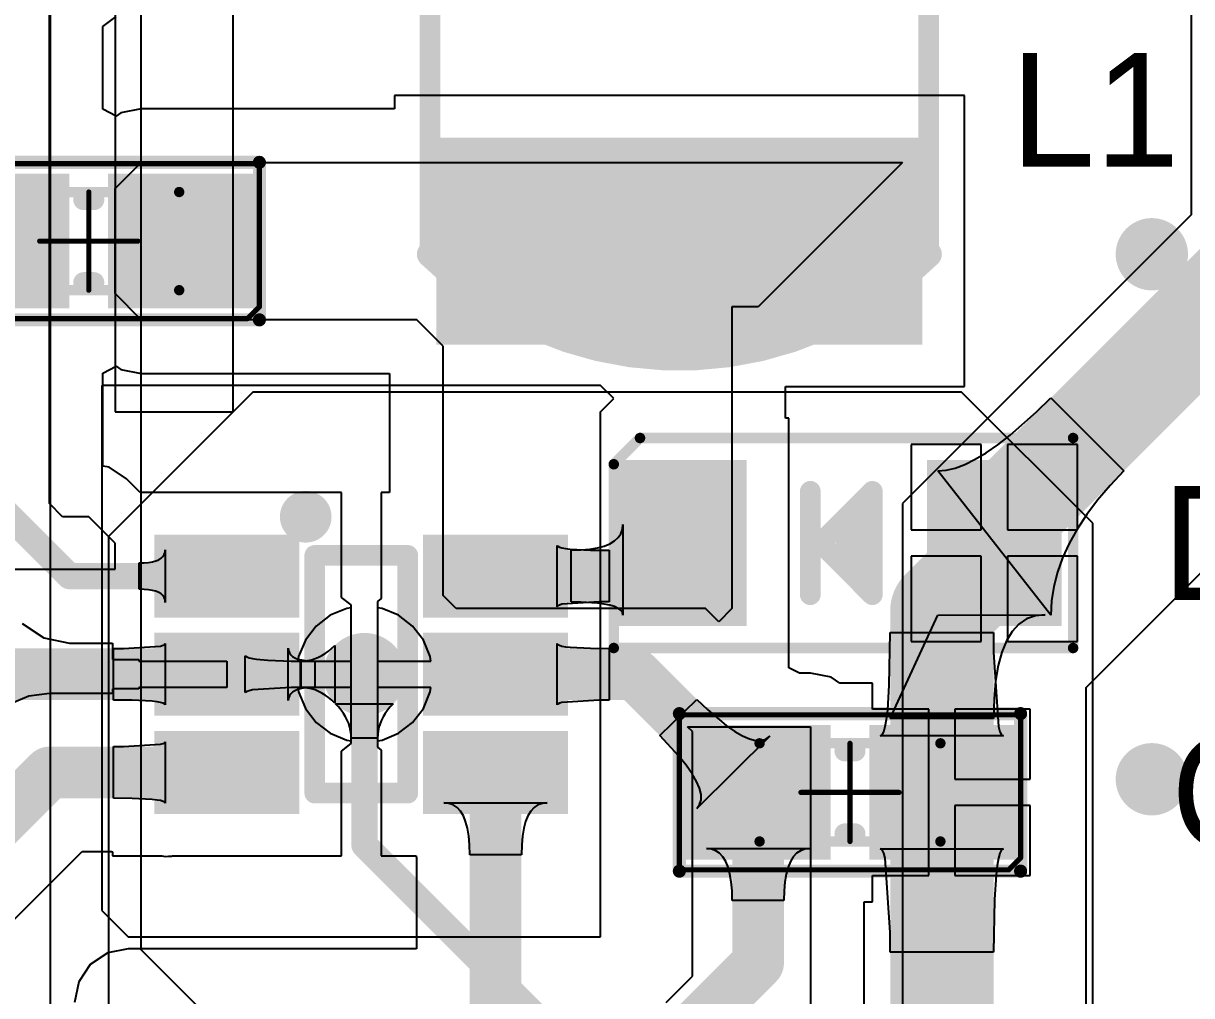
# Model space of a CAD drawing. Header units: millimetres. Extents: x -0.28 to 4.38, y -0.01 to 4.88.
# Drawn here: x 2.7101 to 3.1552, y 0.9126 to 1.283 of the extents above; entities that cross this region are included whole.
import ezdxf

# ---------------------------------------------------------------- set-up
doc = ezdxf.new("R2010")
doc.units = ezdxf.units.MM
doc.header["$MEASUREMENT"] = 0
for name, color, linetype in [('BottomLayer', 5, 'Continuous'), ('Mechanical13', 56, 'Continuous'), ('Mechanical15', 56, 'Continuous'), ('MultiLayer', 9, 'Continuous'), ('TopLayer', 1, 'Continuous'), ('TopOverlay', 2, 'Continuous'), ('TopPaste', 8, 'Continuous'), ('TopSolder', 216, 'Continuous'), ('ViaHoleLayer', 16, 'Continuous')]:
    doc.layers.add(name, color=color, linetype=linetype)

# ---------------------------------------------------------------- blocks, each defined once
blk = doc.blocks.new('SOT23_6__30')
at = {"layer": 'TopLayer'}
for points in [[(-0.04921, 0.07874), (-0.02559, 0.07874), (-0.04921, 0.12598), (-0.02559, 0.12598)], [(-0.01181, 0.07874), (0.01181, 0.07874), (-0.01181, 0.12598), (0.01181, 0.12598)], [(0.02559, 0.07874), (0.04921, 0.07874), (0.02559, 0.12598), (0.04921, 0.12598)], [(-0.04921, -0.02362), (-0.02559, -0.02362), (-0.04921, 0.02362), (-0.02559, 0.02362)], [(-0.01181, -0.02362), (0.01181, -0.02362), (-0.01181, 0.02362), (0.01181, 0.02362)], [(0.02559, -0.02362), (0.04921, -0.02362), (0.02559, 0.02362), (0.04921, 0.02362)]]:
    blk.add_solid(points, dxfattribs=at)
at = {"layer": 'TopOverlay', "const_width": 0.00787}
for points in [[(0.04528, 0.0689), (-0.04528, 0.0689)], [(-0.04528, 0.03346), (-0.04528, 0.0689)], [(0.04528, 0.03346), (0.04528, 0.0689)], [(0.04528, 0.03346), (-0.04528, 0.03346)]]:
    blk.add_lwpolyline(points, dxfattribs=at)
at = {"layer": 'TopOverlay'}
for points, const_width in [([(-0.04724, 0.0689, 1), (-0.04331, 0.0689, 1)], 0.00394), ([(-0.04724, 0.0689, 1), (-0.04331, 0.0689, 1)], 0.00394), ([(0.04331, 0.0689, 1), (0.04724, 0.0689, 1)], 0.00394), ([(0.04331, 0.0689, 1), (0.04724, 0.0689, 1)], 0.00394), ([(-0.06492, 0.03, 1), (-0.05508, 0.03, 1)], 0.00984), ([(-0.04724, 0.03346, 1), (-0.04331, 0.03346, 1)], 0.00394), ([(-0.04724, 0.03346, 1), (-0.04331, 0.03346, 1)], 0.00394), ([(0.04331, 0.03346, 1), (0.04724, 0.03346, 1)], 0.00394), ([(0.04331, 0.03346, 1), (0.04724, 0.03346, 1)], 0.00394)]:
    blk.add_lwpolyline(points, format="xyb", close=True, dxfattribs=dict(at, const_width=const_width))
at = {"layer": 'TopPaste'}
for points in [[(-0.04921, 0.07874), (-0.02559, 0.07874), (-0.04921, 0.12598), (-0.02559, 0.12598)], [(-0.01181, 0.07874), (0.01181, 0.07874), (-0.01181, 0.12598), (0.01181, 0.12598)], [(0.02559, 0.07874), (0.04921, 0.07874), (0.02559, 0.12598), (0.04921, 0.12598)], [(-0.04921, -0.02362), (-0.02559, -0.02362), (-0.04921, 0.02362), (-0.02559, 0.02362)], [(-0.01181, -0.02362), (0.01181, -0.02362), (-0.01181, 0.02362), (0.01181, 0.02362)], [(0.02559, -0.02362), (0.04921, -0.02362), (0.02559, 0.02362), (0.04921, 0.02362)]]:
    blk.add_solid(points, dxfattribs=at)
at = {"layer": 'TopSolder'}
for points in [[(-0.05321, 0.07474), (-0.02159, 0.07474), (-0.05321, 0.12998), (-0.02159, 0.12998)], [(-0.01581, 0.07474), (0.01581, 0.07474), (-0.01581, 0.12998), (0.01581, 0.12998)], [(0.02159, 0.07474), (0.05321, 0.07474), (0.02159, 0.12998), (0.05321, 0.12998)], [(-0.05321, -0.02762), (-0.02159, -0.02762), (-0.05321, 0.02762), (-0.02159, 0.02762)], [(-0.01581, -0.02762), (0.01581, -0.02762), (-0.01581, 0.02762), (0.01581, 0.02762)], [(0.02159, -0.02762), (0.05321, -0.02762), (0.02159, 0.02762), (0.05321, 0.02762)]]:
    blk.add_solid(points, dxfattribs=at)
blk = doc.blocks.new('L_SMD_54')
at = {"layer": 'TopLayer'}
for points in [[(-0.05543, -0.08358), (0.01543, -0.08358), (-0.05543, 0.09358), (0.01543, 0.09358)], [(0.08457, -0.08358), (0.15543, -0.08358), (0.08457, 0.09358), (0.15543, 0.09358)]]:
    blk.add_solid(points, dxfattribs=at)
at = {"layer": 'TopOverlay', "const_width": 0.01}
for points in [[(-0.025, -0.09, -0.414214), (-0.025, 0.1)], [(0.125, 0.1, -0.414214), (0.125, -0.09)]]:
    blk.add_lwpolyline(points, format="xyb", dxfattribs=at)
at = {"layer": 'TopOverlay'}
for points, const_width in [([(-0.0275, 0.1, 1), (-0.0225, 0.1, 1)], 0.005), ([(-0.02697, 0.1, 1), (-0.02303, 0.1, 1)], 0.00394), ([(0.1225, 0.1, 1), (0.1275, 0.1, 1)], 0.005), ([(0.12303, 0.1, 1), (0.12697, 0.1, 1)], 0.00394), ([(-0.0275, -0.09, 1), (-0.0225, -0.09, 1)], 0.005), ([(-0.02697, -0.09, 1), (-0.02303, -0.09, 1)], 0.00394), ([(0.1225, -0.09, 1), (0.1275, -0.09, 1)], 0.005), ([(0.12303, -0.09, 1), (0.12697, -0.09, 1)], 0.00394)]:
    blk.add_lwpolyline(points, format="xyb", close=True, dxfattribs=dict(at, const_width=const_width))
at = {"layer": 'TopOverlay', "const_width": 0.00787}
for points in [[(-0.025, 0.1), (0.125, 0.1)], [(0.125, -0.09), (-0.025, -0.09)]]:
    blk.add_lwpolyline(points, dxfattribs=at)
at = {"layer": 'TopPaste'}
for points in [[(-0.05543, -0.08358), (0.01543, -0.08358), (-0.05543, 0.09358), (0.01543, 0.09358)], [(0.08457, -0.08358), (0.15543, -0.08358), (0.08457, 0.09358), (0.15543, 0.09358)]]:
    blk.add_solid(points, dxfattribs=at)
at = {"layer": 'TopSolder'}
for points in [[(-0.05943, -0.08758), (0.01943, -0.08758), (-0.05943, 0.09758), (0.01943, 0.09758)], [(0.08057, -0.08758), (0.15943, -0.08758), (0.08057, 0.09758), (0.15943, 0.09758)]]:
    blk.add_solid(points, dxfattribs=at)
blk = doc.blocks.new('DIO_SMD_123_55')
at = {"layer": 'TopLayer'}
for points in [[(-0.08165, 0.02756), (-0.08165, -0.02756), (-0.03835, 0.02756), (-0.03835, -0.02756)], [(0.08165, 0.02756), (0.03835, 0.02756), (0.08165, -0.02756), (0.03835, -0.02756)]]:
    blk.add_solid(points, dxfattribs=at)
at = {"layer": 'TopOverlay'}
for points, const_width in [([(-0.085, 0.03), (-0.075, 0.04)], 0.004), ([(-0.075, 0.04), (0.09, 0.04)], 0.004), ([(0.09, -0.04), (0.09, 0.04)], 0.004), ([(-0.085, -0.04), (-0.085, 0.03)], 0.004), ([(-0.01012, -0.01969), (-0.01012, 0.01969)], 0.00787), ([(-0.00618, 0), (0.0135, 0.01969)], 0.00787), ([(0.0135, -0.01969), (0.0135, 0.01969)], 0.00787), ([(0.00957, -0.01181), (0.00957, 0.01181)], 0.00787), ([(0.00366, -0.00591), (0.00366, 0.00591)], 0.00787), ([(-0.00618, 0), (0.0135, -0.01969)], 0.00787), ([(-0.085, -0.04), (0.09, -0.04)], 0.004)]:
    blk.add_lwpolyline(points, dxfattribs=dict(at, const_width=const_width))
for points, const_width in [([(-0.076, 0.04, 1), (-0.074, 0.04, 1)], 0.002), ([(-0.076, 0.04, 1), (-0.074, 0.04, 1)], 0.002), ([(0.089, 0.04, 1), (0.091, 0.04, 1)], 0.002), ([(0.089, 0.04, 1), (0.091, 0.04, 1)], 0.002), ([(-0.086, 0.03, 1), (-0.084, 0.03, 1)], 0.002), ([(-0.086, 0.03, 1), (-0.084, 0.03, 1)], 0.002), ([(-0.01209, 0.01969, 1), (-0.00815, 0.01969, 1)], 0.00394), ([(0.01154, 0.01969, 1), (0.01547, 0.01969, 1)], 0.00394), ([(0.01154, 0.01969, 1), (0.01547, 0.01969, 1)], 0.00394), ([(0.0076, 0.01181, 1), (0.01154, 0.01181, 1)], 0.00394), ([(0.00169, 0.00591, 1), (0.00563, 0.00591, 1)], 0.00394), ([(-0.00815, 0, 1), (-0.00421, 0, 1)], 0.00394), ([(-0.00815, 0, 1), (-0.00421, 0, 1)], 0.00394), ([(0.00169, -0.00591, 1), (0.00563, -0.00591, 1)], 0.00394), ([(0.0076, -0.01181, 1), (0.01154, -0.01181, 1)], 0.00394), ([(-0.01209, -0.01969, 1), (-0.00815, -0.01969, 1)], 0.00394), ([(0.01154, -0.01969, 1), (0.01547, -0.01969, 1)], 0.00394), ([(0.01154, -0.01969, 1), (0.01547, -0.01969, 1)], 0.00394), ([(-0.086, -0.04, 1), (-0.084, -0.04, 1)], 0.002), ([(-0.086, -0.04, 1), (-0.084, -0.04, 1)], 0.002), ([(0.089, -0.04, 1), (0.091, -0.04, 1)], 0.002), ([(0.089, -0.04, 1), (0.091, -0.04, 1)], 0.002)]:
    blk.add_lwpolyline(points, format="xyb", close=True, dxfattribs=dict(at, const_width=const_width))
at = {"layer": 'TopPaste'}
for points in [[(-0.08165, 0.02756), (-0.08165, -0.02756), (-0.03835, 0.02756), (-0.03835, -0.02756)], [(0.08165, 0.02756), (0.03835, 0.02756), (0.08165, -0.02756), (0.03835, -0.02756)]]:
    blk.add_solid(points, dxfattribs=at)
at = {"layer": 'TopSolder'}
for points in [[(-0.08565, 0.03156), (-0.08565, -0.03156), (-0.03435, 0.03156), (-0.03435, -0.03156)], [(0.08565, 0.03156), (0.03435, 0.03156), (0.08565, -0.03156), (0.03435, -0.03156)]]:
    blk.add_solid(points, dxfattribs=at)
blk = doc.blocks.new('CN_SMD_0603_____77')
at = {"layer": 'Mechanical13', "const_width": 0.00394}
for points in [[(0.03445, 0.0187), (-0.03445, 0.0187)], [(-0.03445, 0.0187), (-0.03445, -0.0187)], [(0.03445, 0.0187), (0.03445, -0.0187)], [(0.03445, -0.0187), (-0.03445, -0.0187)]]:
    blk.add_lwpolyline(points, dxfattribs=at)
at = {"layer": 'Mechanical13', "const_width": 0.00197}
for points in [[(-0.03543, 0.0187, 1), (-0.03346, 0.0187, 1)], [(-0.03543, 0.0187, 1), (-0.03346, 0.0187, 1)], [(0.03346, 0.0187, 1), (0.03543, 0.0187, 1)], [(0.03346, 0.0187, 1), (0.03543, 0.0187, 1)], [(-0.03543, -0.0187, 1), (-0.03346, -0.0187, 1)], [(-0.03543, -0.0187, 1), (-0.03346, -0.0187, 1)], [(0.03346, -0.0187, 1), (0.03543, -0.0187, 1)], [(0.03346, -0.0187, 1), (0.03543, -0.0187, 1)]]:
    blk.add_lwpolyline(points, format="xyb", close=True, dxfattribs=at)
at = {"layer": 'Mechanical15', "const_width": 0.00197}
for points in [[(-0.06047, 0.02953), (-0.065, 0.025)], [(0.065, 0.02953), (-0.06047, 0.02953)], [(0.065, -0.02953), (0.065, 0.02953)], [(-0.065, 0.025), (-0.065, -0.02953)], [(0, 0.0187), (0, -0.0187)], [(0.0187, 0), (-0.0187, 0)], [(0.065, -0.02953), (-0.065, -0.02953)]]:
    blk.add_lwpolyline(points, dxfattribs=at)
at = {"layer": 'Mechanical15', "const_width": 0.000984}
for points in [[(-0.06096, 0.02953, 1), (-0.05998, 0.02953, 1)], [(-0.06096, 0.02953, 1), (-0.05998, 0.02953, 1)], [(0.06451, 0.02953, 1), (0.06549, 0.02953, 1)], [(0.06451, 0.02953, 1), (0.06549, 0.02953, 1)], [(-0.06549, 0.025, 1), (-0.06451, 0.025, 1)], [(-0.06549, 0.025, 1), (-0.06451, 0.025, 1)], [(-0.00049, 0.0187, 1), (0.00049, 0.0187, 1)], [(-0.01919, 0, 1), (-0.01821, 0, 1)], [(0.01821, 0, 1), (0.01919, 0, 1)], [(-0.00049, -0.0187, 1), (0.00049, -0.0187, 1)], [(-0.06549, -0.02953, 1), (-0.06451, -0.02953, 1)], [(-0.06549, -0.02953, 1), (-0.06451, -0.02953, 1)], [(0.06451, -0.02953, 1), (0.06549, -0.02953, 1)], [(0.06451, -0.02953, 1), (0.06549, -0.02953, 1)]]:
    blk.add_lwpolyline(points, format="xyb", close=True, dxfattribs=at)
at = {"layer": 'TopLayer'}
for points in [[(-0.01138, -0.02165), (-0.01138, 0.02165), (-0.05862, -0.02165), (-0.05862, 0.02165)], [(0.05862, -0.02165), (0.05862, 0.02165), (0.01138, -0.02165), (0.01138, 0.02165)]]:
    blk.add_solid(points, dxfattribs=at)
at = {"layer": 'TopOverlay'}
for points, const_width in [([(0.065, 0.03), (-0.065, 0.03)], 0.005), ([(-0.065, 0.03), (-0.065, -0.03)], 0.005), ([(0.065, 0.03), (0.065, -0.03)], 0.005), ([(0.00197, 0.01575), (-0.00197, 0.01575)], 0.00787), ([(0.00197, -0.01575), (-0.00197, -0.01575)], 0.00787), ([(0.065, -0.03), (-0.065, -0.03)], 0.005)]:
    blk.add_lwpolyline(points, dxfattribs=dict(at, const_width=const_width))
for points, const_width in [([(-0.06625, 0.03, 1), (-0.06375, 0.03, 1)], 0.0025), ([(-0.06625, 0.03, 1), (-0.06375, 0.03, 1)], 0.0025), ([(0.06375, 0.03, 1), (0.06625, 0.03, 1)], 0.0025), ([(0.06375, 0.03, 1), (0.06625, 0.03, 1)], 0.0025), ([(-0.00394, 0.01575, 1), (0, 0.01575, 1)], 0.00394), ([(0, 0.01575, 1), (0.00394, 0.01575, 1)], 0.00394), ([(-0.00394, -0.01575, 1), (0, -0.01575, 1)], 0.00394), ([(0, -0.01575, 1), (0.00394, -0.01575, 1)], 0.00394), ([(-0.06625, -0.03, 1), (-0.06375, -0.03, 1)], 0.0025), ([(-0.06625, -0.03, 1), (-0.06375, -0.03, 1)], 0.0025), ([(0.06375, -0.03, 1), (0.06625, -0.03, 1)], 0.0025), ([(0.06375, -0.03, 1), (0.06625, -0.03, 1)], 0.0025)]:
    blk.add_lwpolyline(points, format="xyb", close=True, dxfattribs=dict(at, const_width=const_width))
at = {"layer": 'TopPaste'}
for points in [[(-0.01138, -0.02165), (-0.01138, 0.02165), (-0.05862, -0.02165), (-0.05862, 0.02165)], [(0.05862, -0.02165), (0.05862, 0.02165), (0.01138, -0.02165), (0.01138, 0.02165)]]:
    blk.add_solid(points, dxfattribs=at)
at = {"layer": 'TopSolder'}
for points in [[(-0.00738, -0.02565), (-0.00738, 0.02565), (-0.06262, -0.02565), (-0.06262, 0.02565)], [(0.06262, -0.02565), (0.06262, 0.02565), (0.00738, -0.02565), (0.00738, 0.02565)]]:
    blk.add_solid(points, dxfattribs=at)
blk = doc.blocks.new('CN_SMD_0603_____81')
at = {"layer": 'Mechanical13', "const_width": 0.00394}
for points in [[(0.03445, 0.0187), (-0.03445, 0.0187)], [(-0.03445, 0.0187), (-0.03445, -0.0187)], [(0.03445, 0.0187), (0.03445, -0.0187)], [(0.03445, -0.0187), (-0.03445, -0.0187)]]:
    blk.add_lwpolyline(points, dxfattribs=at)
at = {"layer": 'Mechanical13', "const_width": 0.00197}
for points in [[(-0.03543, 0.0187, 1), (-0.03346, 0.0187, 1)], [(-0.03543, 0.0187, 1), (-0.03346, 0.0187, 1)], [(0.03346, 0.0187, 1), (0.03543, 0.0187, 1)], [(0.03346, 0.0187, 1), (0.03543, 0.0187, 1)], [(-0.03543, -0.0187, 1), (-0.03346, -0.0187, 1)], [(-0.03543, -0.0187, 1), (-0.03346, -0.0187, 1)], [(0.03346, -0.0187, 1), (0.03543, -0.0187, 1)], [(0.03346, -0.0187, 1), (0.03543, -0.0187, 1)]]:
    blk.add_lwpolyline(points, format="xyb", close=True, dxfattribs=at)
at = {"layer": 'Mechanical15', "const_width": 0.00197}
for points in [[(-0.06047, 0.02953), (-0.065, 0.025)], [(0.065, 0.02953), (-0.06047, 0.02953)], [(0.065, -0.02953), (0.065, 0.02953)], [(-0.065, 0.025), (-0.065, -0.02953)], [(0, 0.0187), (0, -0.0187)], [(0.0187, 0), (-0.0187, 0)], [(0.065, -0.02953), (-0.065, -0.02953)]]:
    blk.add_lwpolyline(points, dxfattribs=at)
at = {"layer": 'Mechanical15', "const_width": 0.000984}
for points in [[(-0.06096, 0.02953, 1), (-0.05998, 0.02953, 1)], [(-0.06096, 0.02953, 1), (-0.05998, 0.02953, 1)], [(0.06451, 0.02953, 1), (0.06549, 0.02953, 1)], [(0.06451, 0.02953, 1), (0.06549, 0.02953, 1)], [(-0.06549, 0.025, 1), (-0.06451, 0.025, 1)], [(-0.06549, 0.025, 1), (-0.06451, 0.025, 1)], [(-0.00049, 0.0187, 1), (0.00049, 0.0187, 1)], [(-0.01919, 0, 1), (-0.01821, 0, 1)], [(0.01821, 0, 1), (0.01919, 0, 1)], [(-0.00049, -0.0187, 1), (0.00049, -0.0187, 1)], [(-0.06549, -0.02953, 1), (-0.06451, -0.02953, 1)], [(-0.06549, -0.02953, 1), (-0.06451, -0.02953, 1)], [(0.06451, -0.02953, 1), (0.06549, -0.02953, 1)], [(0.06451, -0.02953, 1), (0.06549, -0.02953, 1)]]:
    blk.add_lwpolyline(points, format="xyb", close=True, dxfattribs=at)
at = {"layer": 'TopLayer'}
for points in [[(-0.01138, -0.02165), (-0.01138, 0.02165), (-0.05862, -0.02165), (-0.05862, 0.02165)], [(0.05862, -0.02165), (0.05862, 0.02165), (0.01138, -0.02165), (0.01138, 0.02165)]]:
    blk.add_solid(points, dxfattribs=at)
at = {"layer": 'TopOverlay'}
for points, const_width in [([(0.065, 0.03), (-0.065, 0.03)], 0.005), ([(-0.065, 0.03), (-0.065, -0.03)], 0.005), ([(0.065, 0.03), (0.065, -0.03)], 0.005), ([(0.00197, 0.01575), (-0.00197, 0.01575)], 0.00787), ([(0.00197, -0.01575), (-0.00197, -0.01575)], 0.00787), ([(0.065, -0.03), (-0.065, -0.03)], 0.005)]:
    blk.add_lwpolyline(points, dxfattribs=dict(at, const_width=const_width))
for points, const_width in [([(-0.06625, 0.03, 1), (-0.06375, 0.03, 1)], 0.0025), ([(-0.06625, 0.03, 1), (-0.06375, 0.03, 1)], 0.0025), ([(0.06375, 0.03, 1), (0.06625, 0.03, 1)], 0.0025), ([(0.06375, 0.03, 1), (0.06625, 0.03, 1)], 0.0025), ([(-0.00394, 0.01575, 1), (0, 0.01575, 1)], 0.00394), ([(0, 0.01575, 1), (0.00394, 0.01575, 1)], 0.00394), ([(-0.00394, -0.01575, 1), (0, -0.01575, 1)], 0.00394), ([(0, -0.01575, 1), (0.00394, -0.01575, 1)], 0.00394), ([(-0.06625, -0.03, 1), (-0.06375, -0.03, 1)], 0.0025), ([(-0.06625, -0.03, 1), (-0.06375, -0.03, 1)], 0.0025), ([(0.06375, -0.03, 1), (0.06625, -0.03, 1)], 0.0025), ([(0.06375, -0.03, 1), (0.06625, -0.03, 1)], 0.0025)]:
    blk.add_lwpolyline(points, format="xyb", close=True, dxfattribs=dict(at, const_width=const_width))
at = {"layer": 'TopPaste'}
for points in [[(-0.01138, -0.02165), (-0.01138, 0.02165), (-0.05862, -0.02165), (-0.05862, 0.02165)], [(0.05862, -0.02165), (0.05862, 0.02165), (0.01138, -0.02165), (0.01138, 0.02165)]]:
    blk.add_solid(points, dxfattribs=at)
at = {"layer": 'TopSolder'}
for points in [[(-0.00738, -0.02565), (-0.00738, 0.02565), (-0.06262, -0.02565), (-0.06262, 0.02565)], [(0.06262, -0.02565), (0.06262, 0.02565), (0.00738, -0.02565), (0.00738, 0.02565)]]:
    blk.add_solid(points, dxfattribs=at)

msp = doc.modelspace()

# ---------------------------------------------------------------- linework, layer by layer
at = {"layer": 'BottomLayer'}
for p, q in [((2.79, 1.135), (2.79, 1.4)), ((2.755, 0.93), (2.755, 1.375)), ((2.745, 1.345), (2.745, 1.135)), ((2.72039, 0.49692), (2.72039, 1.315)), ((2.93, 1.145), (2.74, 1.145)), ((2.74, 1.145), (2.74, 0.945)), ((2.935, 1.14), (2.93, 1.145)), ((2.7975, 1.1425), (2.7425, 1.0875)), ((3.0675, 1.1425), (2.7975, 1.1425)), ((2.93, 1.135), (2.935, 1.14)), ((3.1175, 1.0925), (3.0675, 1.1425)), ((2.745, 1.135), (2.79, 1.135)), ((2.93, 0.935), (2.93, 1.135)), ((3.1175, 0.7325), (3.1175, 1.0925)), ((2.7425, 1.0875), (2.7425, 0.8725)), ((2.83328, 1.06009), (2.82701, 1.05749)), ((2.835, 1.06031), (2.83328, 1.06009)), ((2.835, 1.04), (2.835, 1.06031)), ((2.84672, 1.06009), (2.845, 1.06031)), ((2.845, 1.06031), (2.845, 1.04)), ((2.85299, 1.05749), (2.84672, 1.06009)), ((2.82701, 1.05749), (2.82164, 1.05336)), ((2.85836, 1.05336), (2.85299, 1.05749)), ((2.82164, 1.05336), (2.81751, 1.04799)), ((2.86249, 1.04799), (2.85836, 1.05336)), ((2.81751, 1.04799), (2.81491, 1.04172)), ((2.86509, 1.04172), (2.86249, 1.04799)), ((2.81491, 1.04172), (2.81469, 1.04)), ((2.86531, 1.04), (2.86509, 1.04172)), ((2.81469, 1.04), (2.835, 1.04)), ((2.845, 1.04), (2.86531, 1.04)), ((2.835, 1.03), (2.81469, 1.03)), ((2.81469, 1.03), (2.81491, 1.02828)), ((2.81491, 1.02828), (2.81751, 1.02201)), ((2.835, 1.00969), (2.835, 1.03)), ((2.86531, 1.03), (2.845, 1.03)), ((2.845, 1.03), (2.845, 1.00969)), ((2.86249, 1.02201), (2.86509, 1.02828)), ((2.86509, 1.02828), (2.86531, 1.03)), ((2.83012, 1.02256), (2.82898, 1.02375)), ((2.82898, 1.02375), (2.85102, 1.02375)), ((2.85102, 1.02375), (2.84988, 1.02256)), ((2.81751, 1.02201), (2.82164, 1.01664)), ((2.83114, 1.02134), (2.83012, 1.02256)), ((2.83205, 1.02009), (2.83114, 1.02134)), ((2.83283, 1.01882), (2.83205, 1.02009)), ((2.84795, 1.02009), (2.84717, 1.01882)), ((2.84886, 1.02134), (2.84795, 1.02009)), ((2.84988, 1.02256), (2.84886, 1.02134)), ((2.85836, 1.01664), (2.86249, 1.02201)), ((2.82164, 1.01664), (2.82701, 1.01251)), ((2.83349, 1.01752), (2.83283, 1.01882)), ((2.83404, 1.01619), (2.83349, 1.01752)), ((2.83446, 1.01484), (2.83404, 1.01619)), ((2.83476, 1.01346), (2.83446, 1.01484)), ((2.84554, 1.01484), (2.84524, 1.01346)), ((2.84596, 1.01619), (2.84554, 1.01484)), ((2.84651, 1.01752), (2.84596, 1.01619)), ((2.84717, 1.01882), (2.84651, 1.01752)), ((2.85299, 1.01251), (2.85836, 1.01664)), ((2.82701, 1.01251), (2.83328, 1.00991)), ((2.83494, 1.01205), (2.83476, 1.01346)), ((2.835, 1.01062), (2.83494, 1.01205)), ((2.845, 1.01062), (2.835, 1.01062)), ((2.84506, 1.01205), (2.845, 1.01062)), ((2.84524, 1.01346), (2.84506, 1.01205)), ((2.84672, 1.00991), (2.85299, 1.01251)), ((2.83328, 1.00991), (2.835, 1.00969)), ((2.845, 1.00969), (2.84672, 1.00991)), ((2.74, 0.945), (2.75, 0.935)), ((2.75, 0.935), (2.93, 0.935)), ((2.96, 0.725), (2.755, 0.93))]:
    msp.add_line(p, q, dxfattribs=at)
for points, const_width in [([(3.13311, 1.195, 1), (3.14689, 1.195, 1)], 0.01378), ([(2.83213, 1.035, 1), (2.84787, 1.035, 1)], 0.01575), ([(2.8375, 1.035, 1), (2.8425, 1.035, 1)], 0.005), ([(3.13311, 0.995, 1), (3.14689, 0.995, 1)], 0.01378), ([(2.8375, 0.97, 1), (2.8425, 0.97, 1)], 0.005), ([(2.8375, 0.97, 1), (2.8425, 0.97, 1)], 0.005)]:
    msp.add_lwpolyline(points, format="xyb", close=True, dxfattribs=dict(at, const_width=const_width))
at = {"layer": 'BottomLayer', "const_width": 0.01}
for points in [[(2.84, 0.97), (2.84, 1.035)], [(2.84, 0.97), (2.98, 0.83)]]:
    msp.add_lwpolyline(points, dxfattribs=at)
at = {"layer": 'MultiLayer'}
for points, const_width in [([(3.13311, 1.195, 1), (3.14689, 1.195, 1)], 0.01378), ([(2.83213, 1.035, 1), (2.84787, 1.035, 1)], 0.01575), ([(3.13311, 0.995, 1), (3.14689, 0.995, 1)], 0.01378)]:
    msp.add_lwpolyline(points, format="xyb", close=True, dxfattribs=dict(at, const_width=const_width))
at = {"layer": 'TopLayer'}
for p, q in [((3.155, 1.43), (3.155, 1.21)), ((2.72, 1.1), (2.72, 1.29)), ((2.74039, 1.28181), (2.74539, 1.28552)), ((2.74039, 1.25031), (2.74039, 1.28181)), ((3.06858, 1.25543), (2.85142, 1.25543)), ((2.85142, 1.25543), (2.85142, 1.25039)), ((3.06858, 1.14457), (3.06858, 1.25543)), ((2.74539, 1.24763), (2.74039, 1.25031)), ((2.7472, 1.24884), (2.74539, 1.24763)), ((2.755, 1.25039), (2.7472, 1.24884)), ((2.85142, 1.25039), (2.755, 1.25039)), ((2.745, 1.22), (2.755, 1.23)), ((2.755, 1.23), (3.045, 1.23)), ((3.045, 1.23), (2.99, 1.175)), ((2.745, 1.18), (2.745, 1.22)), ((3.155, 1.21), (3.045, 1.1)), ((2.755, 1.17), (2.745, 1.18)), ((2.99, 1.175), (2.98, 1.175)), ((2.98, 1.175), (2.98, 1.06)), ((2.86, 1.17), (2.755, 1.17)), ((2.87, 1.16), (2.86, 1.17)), ((2.87, 1.065), (2.87, 1.16)), ((2.74039, 1.14969), (2.74539, 1.15237)), ((2.74039, 1.11432), (2.74039, 1.14969)), ((2.74539, 1.15237), (2.7472, 1.15116)), ((2.7472, 1.15116), (2.755, 1.14961)), ((2.755, 1.14961), (2.84961, 1.14961)), ((2.84961, 1.14961), (2.84961, 1.10421)), ((3.00039, 1.13256), (3.00039, 1.14457)), ((3.00039, 1.14457), (3.06858, 1.14457)), ((3.09609, 1.13499), (3.10153, 1.14028)), ((3.10153, 1.14028), (3.12937, 1.11244)), ((3.08597, 1.12608), (3.09609, 1.13499)), ((3.00165, 1.13256), (3.00039, 1.13256)), ((3.00165, 1.03744), (3.00165, 1.13256)), ((3.08128, 1.12246), (3.08597, 1.12608)), ((3.075, 1.12256), (3.04835, 1.12256)), ((3.04835, 1.12256), (3.04835, 1.09)), ((3.075, 1.09), (3.075, 1.12256)), ((3.07685, 1.1194), (3.08128, 1.12246)), ((3.11165, 1.12256), (3.085, 1.12256)), ((3.085, 1.12256), (3.085, 1.09)), ((3.11165, 1.09), (3.11165, 1.12256)), ((3.115, 1.03), (3.21, 1.125)), ((3.07267, 1.11689), (3.07685, 1.1194)), ((2.7428, 1.11384), (2.74039, 1.11432)), ((2.74942, 1.10942), (2.7428, 1.11384)), ((3.05847, 1.11244), (3.06164, 1.11272)), ((3.06164, 1.11272), (3.06506, 1.11355)), ((3.06506, 1.11355), (3.06874, 1.11494)), ((3.06874, 1.11494), (3.07267, 1.11689)), ((2.75463, 1.10421), (2.74942, 1.10942)), ((3.10153, 1.05756), (3.05847, 1.11244)), ((3.12937, 1.11244), (3.12408, 1.10688)), ((2.83126, 1.10421), (2.75463, 1.10421)), ((2.83126, 1.06425), (2.83126, 1.10421)), ((2.84961, 1.10421), (2.84638, 1.10421)), ((2.84638, 1.10421), (2.84638, 1.06681)), ((3.12408, 1.10688), (3.11935, 1.10134)), ((2.725, 1.095), (2.72, 1.1)), ((3.045, 1.1), (3.045, 0.845)), ((3.11935, 1.10134), (3.11517, 1.09581)), ((2.735, 1.095), (2.725, 1.095)), ((2.745, 1.085), (2.735, 1.095)), ((3.11517, 1.09581), (3.11156, 1.0903)), ((2.93827, 1.09022), (2.93847, 1.09209)), ((2.93847, 1.09209), (2.93847, 1.05756)), ((2.93532, 1.08579), (2.93669, 1.08707)), ((2.93669, 1.08707), (2.93768, 1.08854)), ((2.93768, 1.08854), (2.93827, 1.09022)), ((3.04835, 1.09), (3.075, 1.09)), ((3.085, 1.09), (3.11165, 1.09)), ((3.11156, 1.0903), (3.10849, 1.0848)), ((2.745, 1.075), (2.745, 1.085)), ((2.76404, 1.08145), (2.76414, 1.0824)), ((2.76414, 1.0824), (2.76414, 1.0624)), ((2.9135, 1.06071), (2.9135, 1.08409)), ((2.9135, 1.08409), (2.9137, 1.08374)), ((2.9137, 1.08374), (2.91429, 1.08343)), ((2.91429, 1.08343), (2.91527, 1.08315)), ((2.91527, 1.08315), (2.91665, 1.08291)), ((2.91665, 1.08291), (2.91842, 1.08271)), ((2.91842, 1.08271), (2.9261, 1.08232)), ((2.91878, 1.08224), (2.92252, 1.08234)), ((2.91878, 1.06256), (2.91878, 1.08224)), ((2.92252, 1.08234), (2.92587, 1.08264)), ((2.92587, 1.08264), (2.92882, 1.08313)), ((2.9261, 1.08232), (2.93319, 1.08224)), ((2.92882, 1.08313), (2.93138, 1.08382)), ((2.93138, 1.08382), (2.93355, 1.0847)), ((2.93319, 1.08224), (2.93319, 1.06256)), ((2.93355, 1.0847), (2.93532, 1.08579)), ((3.10849, 1.0848), (3.10599, 1.07932)), ((2.75414, 1.0774), (2.75604, 1.07745)), ((2.75414, 1.0674), (2.75414, 1.0774)), ((2.75604, 1.07745), (2.75774, 1.0776)), ((2.75774, 1.0776), (2.75924, 1.07785)), ((2.75924, 1.07785), (2.76054, 1.0782)), ((2.76054, 1.0782), (2.76164, 1.07865)), ((2.76164, 1.07865), (2.76254, 1.0792)), ((2.76254, 1.0792), (2.76324, 1.07985)), ((2.76324, 1.07985), (2.76374, 1.0806)), ((2.76374, 1.0806), (2.76404, 1.08145)), ((3.075, 1.08), (3.04835, 1.08)), ((3.04835, 1.08), (3.04835, 1.04744)), ((3.075, 1.04744), (3.075, 1.08)), ((3.11165, 1.08), (3.085, 1.08)), ((3.085, 1.08), (3.085, 1.04744)), ((3.10599, 1.07932), (3.10404, 1.07386)), ((3.11165, 1.04744), (3.11165, 1.08)), ((2.7, 1.075), (2.745, 1.075)), ((3.10404, 1.07386), (3.10265, 1.06841)), ((3.10265, 1.06841), (3.10181, 1.06298)), ((2.75604, 1.06735), (2.75414, 1.0674)), ((2.75774, 1.0672), (2.75604, 1.06735)), ((2.75924, 1.06695), (2.75774, 1.0672)), ((2.76054, 1.0666), (2.75924, 1.06695)), ((2.76164, 1.06615), (2.76054, 1.0666)), ((2.76254, 1.0656), (2.76164, 1.06615)), ((2.76324, 1.06495), (2.76254, 1.0656)), ((2.76374, 1.0642), (2.76324, 1.06495)), ((2.76404, 1.06335), (2.76374, 1.0642)), ((2.835, 1.06143), (2.83126, 1.06425)), ((2.84638, 1.06392), (2.845, 1.06271)), ((2.84638, 1.06681), (2.84638, 1.06681)), ((2.84638, 1.06681), (2.84638, 1.06392)), ((2.875, 1.06), (2.87, 1.065)), ((2.76414, 1.0624), (2.76404, 1.06335)), ((2.835, 1.035), (2.835, 1.06143)), ((2.845, 1.06271), (2.845, 1.035)), ((2.97, 1.06), (2.875, 1.06)), ((2.9137, 1.06106), (2.9135, 1.06071)), ((2.91429, 1.06138), (2.9137, 1.06106)), ((2.91527, 1.06165), (2.91429, 1.06138)), ((2.92945, 1.06254), (2.91527, 1.06165)), ((2.92252, 1.06251), (2.91878, 1.06256)), ((2.92882, 1.06211), (2.92252, 1.06251)), ((2.93138, 1.06176), (2.92882, 1.06211)), ((2.93319, 1.06256), (2.92945, 1.06254)), ((2.93355, 1.06131), (2.93138, 1.06176)), ((2.93532, 1.06076), (2.93355, 1.06131)), ((2.93669, 1.06011), (2.93532, 1.06076)), ((2.93768, 1.05936), (2.93669, 1.06011)), ((2.93827, 1.05851), (2.93768, 1.05936)), ((2.975, 1.055), (2.97, 1.06)), ((2.98, 1.06), (2.975, 1.055)), ((3.10181, 1.06298), (3.10153, 1.05756)), ((2.93847, 1.05756), (2.93827, 1.05851)), ((3.04031, 1.01819), (3.05847, 1.05756)), ((3.05847, 1.05756), (3.09937, 1.05768)), ((3.09228, 1.05608), (3.08933, 1.0541)), ((3.09563, 1.05728), (3.09228, 1.05608)), ((3.09937, 1.05768), (3.09563, 1.05728)), ((2.70957, 1.05438), (2.71784, 1.04885)), ((3.03997, 1.03082), (3.04031, 1.0509)), ((3.04031, 1.0509), (3.07969, 1.0509)), ((3.07969, 1.0509), (3.07972, 1.04342)), ((3.08677, 1.05133), (3.08461, 1.04778)), ((3.08933, 1.0541), (3.08677, 1.05133)), ((2.71784, 1.04885), (2.7276, 1.04691)), ((2.7276, 1.04691), (2.74402, 1.04691)), ((2.74402, 1.04691), (2.74402, 1.04059)), ((2.76236, 1.04575), (2.76335, 1.04603)), ((2.76335, 1.04603), (2.76394, 1.04634)), ((2.76394, 1.04634), (2.76414, 1.04669)), ((2.76414, 1.04669), (2.76414, 1.02331)), ((2.82756, 1.04488), (2.82875, 1.04602)), ((2.82875, 1.04602), (2.82875, 1.02398)), ((2.9135, 1.02331), (2.9135, 1.04669)), ((2.9135, 1.04669), (2.9137, 1.04634)), ((2.9137, 1.04634), (2.91429, 1.04603)), ((2.91429, 1.04603), (2.91527, 1.04575)), ((3.04835, 1.04744), (3.075, 1.04744)), ((3.08461, 1.04778), (3.08283, 1.04344)), ((3.085, 1.04744), (3.11165, 1.04744)), ((2.74445, 1.04484), (2.74819, 1.04486)), ((2.74445, 1.02516), (2.74445, 1.04484)), ((2.74819, 1.04486), (2.76236, 1.04575)), ((2.79459, 1.02804), (2.79459, 1.04196)), ((2.79459, 1.04196), (2.79516, 1.04159)), ((2.79516, 1.04159), (2.79607, 1.04126)), ((2.81102, 1.025), (2.81102, 1.045)), ((2.81102, 1.045), (2.81112, 1.04405)), ((2.81112, 1.04405), (2.81142, 1.0432)), ((2.81142, 1.0432), (2.81193, 1.04245)), ((2.81193, 1.04245), (2.81264, 1.0418)), ((2.81264, 1.0418), (2.81355, 1.04125)), ((2.82119, 1.04096), (2.82252, 1.04151)), ((2.82252, 1.04151), (2.82382, 1.04217)), ((2.82382, 1.04217), (2.82509, 1.04295)), ((2.82509, 1.04295), (2.82634, 1.04386)), ((2.82634, 1.04386), (2.82756, 1.04488)), ((2.91527, 1.04575), (2.91665, 1.04551)), ((2.91665, 1.04551), (2.91842, 1.0453)), ((2.91842, 1.0453), (2.9261, 1.04492)), ((2.9261, 1.04492), (2.93319, 1.04484)), ((2.93319, 1.04484), (2.93319, 1.02516)), ((3.07972, 1.04342), (3.08156, 1.01508)), ((3.08283, 1.04344), (3.08146, 1.03831)), ((2.74402, 1.04059), (2.75402, 1.04059)), ((2.75402, 1.04059), (2.75402, 1.04)), ((2.75402, 1.04), (2.78764, 1.04)), ((2.78764, 1.04), (2.78764, 1.03)), ((2.79607, 1.04126), (2.79733, 1.04096)), ((2.79733, 1.04096), (2.79893, 1.04071)), ((2.79893, 1.04071), (2.80317, 1.04031)), ((2.80317, 1.04031), (2.81213, 1.04002)), ((2.81213, 1.04002), (2.8158, 1.04)), ((2.81355, 1.04125), (2.81466, 1.0408)), ((2.81466, 1.0408), (2.81598, 1.04045)), ((2.81562, 1.04), (2.81705, 1.04006)), ((2.81562, 1.03), (2.81562, 1.04)), ((2.8158, 1.04), (2.8158, 1.03)), ((2.81598, 1.04045), (2.8175, 1.0402)), ((2.81705, 1.04006), (2.81846, 1.04024)), ((2.8175, 1.0402), (2.81922, 1.04005)), ((2.81846, 1.04024), (2.81984, 1.04054)), ((2.81922, 1.04005), (2.82114, 1.04)), ((2.81984, 1.04054), (2.82119, 1.04096)), ((2.82114, 1.04), (2.82114, 1.03)), ((3.0058, 1.03539), (3.00165, 1.03744)), ((3.08146, 1.03831), (3.08047, 1.03239)), ((2.835, 1.00857), (2.835, 1.035)), ((2.845, 1.035), (2.845, 1.00729)), ((3.01, 1.03539), (3.0058, 1.03539)), ((3.0178, 1.03384), (3.01, 1.03539)), ((3.02108, 1.03165), (3.0178, 1.03384)), ((2.75402, 1.02941), (2.74402, 1.02941)), ((2.74402, 1.02941), (2.74402, 1.02776)), ((2.78764, 1.03), (2.75402, 1.03)), ((2.75402, 1.03), (2.75402, 1.02941)), ((2.79516, 1.02841), (2.79459, 1.02804)), ((2.79607, 1.02874), (2.79516, 1.02841)), ((2.79733, 1.02904), (2.79607, 1.02874)), ((2.81213, 1.02998), (2.79733, 1.02904)), ((2.81264, 1.0282), (2.81193, 1.02755)), ((2.8158, 1.03), (2.81213, 1.02998)), ((2.81355, 1.02875), (2.81264, 1.0282)), ((2.81466, 1.0292), (2.81355, 1.02875)), ((2.81598, 1.02955), (2.81466, 1.0292)), ((2.81705, 1.02994), (2.81562, 1.03)), ((2.8175, 1.0298), (2.81598, 1.02955)), ((2.81846, 1.02976), (2.81705, 1.02994)), ((2.81922, 1.02995), (2.8175, 1.0298)), ((2.81984, 1.02946), (2.81846, 1.02976)), ((2.82114, 1.03), (2.81922, 1.02995)), ((2.82119, 1.02904), (2.81984, 1.02946)), ((2.82252, 1.02849), (2.82119, 1.02904)), ((2.82382, 1.02783), (2.82252, 1.02849)), ((3.03362, 1.03165), (3.02108, 1.03165)), ((3.03362, 1.02165), (3.03362, 1.03165)), ((3.03936, 1.02138), (3.03997, 1.03082)), ((3.08047, 1.03239), (3.07988, 1.02568)), ((3.115, 0.605), (3.115, 1.03)), ((2.71221, 1.02667), (2.70495, 1.02367)), ((2.72, 1.0277), (2.71221, 1.02667)), ((2.74369, 1.0277), (2.72, 1.0277)), ((2.74402, 1.02776), (2.74369, 1.0277)), ((2.75154, 1.02508), (2.74445, 1.02516)), ((2.75921, 1.0247), (2.75154, 1.02508)), ((2.76099, 1.02449), (2.75921, 1.0247)), ((2.76236, 1.02425), (2.76099, 1.02449)), ((2.76335, 1.02397), (2.76236, 1.02425)), ((2.76394, 1.02366), (2.76335, 1.02397)), ((2.81112, 1.02595), (2.81102, 1.025)), ((2.81142, 1.0268), (2.81112, 1.02595)), ((2.81193, 1.02755), (2.81142, 1.0268)), ((2.82509, 1.02705), (2.82382, 1.02783)), ((2.82634, 1.02614), (2.82509, 1.02705)), ((2.82756, 1.02512), (2.82634, 1.02614)), ((2.82875, 1.02398), (2.82756, 1.02512)), ((2.91429, 1.02397), (2.9137, 1.02366)), ((2.91527, 1.02425), (2.91429, 1.02397)), ((2.92945, 1.02514), (2.91527, 1.02425)), ((2.93319, 1.02516), (2.92945, 1.02514)), ((2.95258, 1.01165), (2.96662, 1.02545)), ((2.96662, 1.02545), (2.97066, 1.02155)), ((3.07988, 1.02568), (3.07969, 1.01819)), ((2.76414, 1.02331), (2.76394, 1.02366)), ((2.9137, 1.02366), (2.9135, 1.02331)), ((2.97066, 1.02155), (2.9779, 1.01541)), ((3.055, 1.02165), (3.03362, 1.02165)), ((3.03894, 1.01783), (3.03936, 1.02138)), ((3.055, 0.99), (3.055, 1.02165)), ((3.09362, 1.02165), (3.065, 1.02165)), ((3.065, 1.02165), (3.065, 0.995)), ((3.09362, 0.995), (3.09362, 1.02165)), ((2.965, 1.01315), (2.96315, 1.015)), ((2.96315, 1.015), (3.01, 1.015)), ((2.9779, 1.01541), (2.98111, 1.01317)), ((3.01, 1.015), (3.01, 0.875)), ((3.03787, 1.01311), (3.03844, 1.01508)), ((3.03844, 1.01508), (3.03894, 1.01783)), ((3.07969, 1.01819), (3.04031, 1.01819)), ((3.08156, 1.01508), (3.08213, 1.01311)), ((2.95985, 1.00383), (2.95258, 1.01165)), ((2.965, 0.92), (2.965, 1.01315)), ((2.99445, 1.01141), (2.96662, 0.98381)), ((2.98111, 1.01317), (2.98403, 1.01149)), ((2.98403, 1.01149), (2.98667, 1.01036)), ((2.98667, 1.01036), (2.98904, 1.00979)), ((2.99293, 1.01032), (2.99445, 1.01141)), ((3.0365, 1.01153), (3.03722, 1.01193)), ((3.0835, 1.01153), (3.0365, 1.01153)), ((3.03722, 1.01193), (3.03787, 1.01311)), ((3.08213, 1.01311), (3.08278, 1.01193)), ((3.08278, 1.01193), (3.0835, 1.01153)), ((2.74445, 1.00744), (2.74819, 1.00746)), ((2.74445, 0.98776), (2.74445, 1.00744)), ((2.74819, 1.00746), (2.76236, 1.00835)), ((2.76236, 1.00835), (2.76335, 1.00862)), ((2.76335, 1.00862), (2.76394, 1.00894)), ((2.76394, 1.00894), (2.76414, 1.00929)), ((2.76414, 1.00929), (2.76414, 0.98591)), ((2.83126, 1.00575), (2.835, 1.00857)), ((2.845, 1.00729), (2.84638, 1.00608)), ((2.84638, 1.00608), (2.84638, 0.96579)), ((2.98904, 1.00979), (2.99112, 1.00978)), ((2.99112, 1.00978), (2.99293, 1.01032)), ((2.83126, 0.96579), (2.83126, 1.00575)), ((2.96265, 1.00034), (2.95985, 1.00383)), ((2.96489, 0.99713), (2.96265, 1.00034)), ((2.96657, 0.99421), (2.96489, 0.99713)), ((2.9677, 0.99156), (2.96657, 0.99421)), ((3.065, 0.995), (3.09362, 0.995)), ((2.96826, 0.9892), (2.9677, 0.99156)), ((2.96827, 0.98712), (2.96826, 0.9892)), ((3.055, 0.95835), (3.055, 0.99)), ((2.75154, 0.98768), (2.74445, 0.98776)), ((2.75921, 0.98729), (2.75154, 0.98768)), ((2.76099, 0.98709), (2.75921, 0.98729)), ((2.76236, 0.98685), (2.76099, 0.98709)), ((2.76335, 0.98657), (2.76236, 0.98685)), ((2.76394, 0.98626), (2.76335, 0.98657)), ((2.76414, 0.98591), (2.76394, 0.98626)), ((2.87219, 0.98583), (2.87032, 0.98603)), ((2.87032, 0.98603), (2.90969, 0.98603)), ((2.87386, 0.98524), (2.87219, 0.98583)), ((2.87533, 0.98425), (2.87386, 0.98524)), ((2.87661, 0.98286), (2.87533, 0.98425)), ((2.90467, 0.98424), (2.90339, 0.98286)), ((2.90614, 0.98524), (2.90467, 0.98424)), ((2.90781, 0.98583), (2.90614, 0.98524)), ((2.90969, 0.98603), (2.90781, 0.98583)), ((2.96662, 0.98381), (2.96772, 0.98533)), ((2.96772, 0.98533), (2.96827, 0.98712)), ((3.09362, 0.985), (3.065, 0.985)), ((3.065, 0.985), (3.065, 0.95835)), ((3.09362, 0.95835), (3.09362, 0.985)), ((2.8777, 0.98108), (2.87661, 0.98286)), ((2.87858, 0.9789), (2.8777, 0.98108)), ((2.9023, 0.98108), (2.90142, 0.9789)), ((2.90339, 0.98286), (2.9023, 0.98108)), ((2.87927, 0.97632), (2.87858, 0.9789)), ((2.87976, 0.97335), (2.87927, 0.97632)), ((2.90073, 0.97632), (2.90024, 0.97335)), ((2.90142, 0.9789), (2.90073, 0.97632)), ((2.88006, 0.96999), (2.87976, 0.97335)), ((2.90024, 0.97335), (2.89994, 0.96999)), ((2.68869, 0.92372), (2.73247, 0.9675)), ((2.73247, 0.9675), (2.7436, 0.9675)), ((2.7436, 0.9675), (2.74402, 0.96741)), ((2.74402, 0.96741), (2.74402, 0.96579)), ((2.88016, 0.96622), (2.88006, 0.96999)), ((2.89984, 0.96622), (2.88016, 0.96622)), ((2.89994, 0.96999), (2.89984, 0.96622)), ((2.97219, 0.96839), (2.97032, 0.96859)), ((2.97032, 0.96859), (3.00969, 0.96859)), ((2.97386, 0.96779), (2.97219, 0.96839)), ((2.97533, 0.9668), (2.97386, 0.96779)), ((2.97661, 0.96542), (2.97533, 0.9668)), ((3.00467, 0.9668), (3.00339, 0.96542)), ((3.00614, 0.96779), (3.00467, 0.9668)), ((3.00781, 0.96839), (3.00614, 0.96779)), ((3.00969, 0.96859), (3.00781, 0.96839)), ((3.03722, 0.96807), (3.0365, 0.96847)), ((3.0365, 0.96847), (3.0835, 0.96847)), ((3.03787, 0.96689), (3.03722, 0.96807)), ((3.03844, 0.96492), (3.03787, 0.96689)), ((3.08213, 0.96689), (3.08156, 0.96492)), ((3.08278, 0.96807), (3.08213, 0.96689)), ((3.0835, 0.96847), (3.08278, 0.96807)), ((2.74402, 0.96579), (2.76277, 0.96579)), ((2.76277, 0.96579), (2.76414, 0.96552)), ((2.76414, 0.96552), (2.76533, 0.96575)), ((2.76533, 0.96575), (2.76654, 0.96566)), ((2.76654, 0.96566), (2.76694, 0.96579)), ((2.76694, 0.96579), (2.83126, 0.96579)), ((2.84638, 0.96579), (2.85977, 0.96579)), ((2.85977, 0.96579), (2.85977, 0.96569)), ((2.85977, 0.96569), (2.8599, 0.96513)), ((2.8599, 0.96513), (2.8599, 0.93039)), ((2.9777, 0.96364), (2.97661, 0.96542)), ((2.97858, 0.96146), (2.9777, 0.96364)), ((2.97927, 0.95888), (2.97858, 0.96146)), ((3.00142, 0.96146), (3.00073, 0.95888)), ((3.0023, 0.96364), (3.00142, 0.96146)), ((3.00339, 0.96542), (3.0023, 0.96364)), ((3.04028, 0.93658), (3.03844, 0.96492)), ((3.08106, 0.96217), (3.08064, 0.95862)), ((3.08156, 0.96492), (3.08106, 0.96217)), ((2.97976, 0.95591), (2.97927, 0.95888)), ((3.00073, 0.95888), (3.00024, 0.95591)), ((3.03362, 0.94835), (3.03362, 0.95835)), ((3.03362, 0.95835), (3.055, 0.95835)), ((3.065, 0.95835), (3.09362, 0.95835)), ((3.08064, 0.95862), (3.08003, 0.94918)), ((2.98006, 0.95254), (2.97976, 0.95591)), ((2.98016, 0.94878), (2.98006, 0.95254)), ((2.99994, 0.95254), (2.99984, 0.94878)), ((3.00024, 0.95591), (2.99994, 0.95254)), ((2.99984, 0.94878), (2.98016, 0.94878)), ((3.03039, 0.875), (3.03039, 0.94835)), ((3.03039, 0.94835), (3.03362, 0.94835)), ((3.08003, 0.94918), (3.07969, 0.9291)), ((3.04031, 0.9291), (3.04028, 0.93658)), ((2.75, 0.93039), (2.7422, 0.92884)), ((2.8599, 0.93039), (2.75, 0.93039)), ((2.7422, 0.92884), (2.73558, 0.92442)), ((3.07969, 0.9291), (3.04031, 0.9291)), ((2.73558, 0.92442), (2.73116, 0.9178)), ((2.73116, 0.9178), (2.72961, 0.91)), ((2.955, 0.91), (2.965, 0.92))]:
    msp.add_line(p, q, dxfattribs=at)
for points, const_width in [([(3.13311, 1.195, 1), (3.14689, 1.195, 1)], 0.01378), ([(3.07016, 1.09091, 1), (3.08984, 1.09091, 1)], 0.01969), ([(3.07016, 1.085, 1), (3.08984, 1.085, 1)], 0.01969), ([(2.95508, 1.09091, 1), (2.96492, 1.09091, 1)], 0.00984), ([(3.06819, 1.08303, 1), (3.08787, 1.08303, 1)], 0.01969), ([(3.06819, 1.08303, 1), (3.08787, 1.08303, 1)], 0.01969), ([(3.06819, 1.07713, 1), (3.08787, 1.07713, 1)], 0.01969), ([(3.06819, 1.07713, 1), (3.08787, 1.07713, 1)], 0.01969), ([(2.95508, 1.085, 1), (2.96492, 1.085, 1)], 0.00984), ([(2.95508, 1.085, 1), (2.96492, 1.085, 1)], 0.00984), ([(2.95508, 1.08421, 1), (2.96492, 1.08421, 1)], 0.00984), ([(2.95508, 1.08421, 1), (2.96492, 1.08421, 1)], 0.00984), ([(2.88508, 1.0724, 1), (2.89492, 1.0724, 1)], 0.00984), ([(2.94327, 1.0724, 1), (2.95311, 1.0724, 1)], 0.00984), ([(2.94327, 1.0724, 1), (2.95311, 1.0724, 1)], 0.00984), ([(2.7251, 1.0724, 1), (2.7301, 1.0724, 1)], 0.005), ([(2.7251, 1.0724, 1), (2.7301, 1.0724, 1)], 0.005), ([(2.78514, 1.0724, 1), (2.79014, 1.0724, 1)], 0.005), ([(3.05016, 1.05909, 1), (3.06984, 1.05909, 1)], 0.01969), ([(3.05016, 1.05909, 1), (3.06984, 1.05909, 1)], 0.01969), ([(2.83213, 1.035, 1), (2.84787, 1.035, 1)], 0.01575), ([(2.78272, 1.035, 1), (2.79256, 1.035, 1)], 0.00984), ([(2.88508, 1.035, 1), (2.89492, 1.035, 1)], 0.00984), ([(2.93823, 1.035, 1), (2.94807, 1.035, 1)], 0.00984), ([(2.93823, 1.035, 1), (2.94807, 1.035, 1)], 0.00984), ([(2.78514, 1.035, 1), (2.79014, 1.035, 1)], 0.005), ([(2.8375, 1.035, 1), (2.8425, 1.035, 1)], 0.005), ([(2.9713, 1.00193, 1), (2.98114, 1.00193, 1)], 0.00984), ([(2.9713, 1.00193, 1), (2.98114, 1.00193, 1)], 0.00984), ([(2.9713, 1.00181, 1), (2.98114, 1.00181, 1)], 0.00984), ([(2.9713, 1.00181, 1), (2.98114, 1.00181, 1)], 0.00984), ([(2.71508, 0.9976, 1), (2.72492, 0.9976, 1)], 0.00984), ([(2.71508, 0.9976, 1), (2.72492, 0.9976, 1)], 0.00984), ([(2.78272, 0.9976, 1), (2.79256, 0.9976, 1)], 0.00984), ([(2.88508, 0.9976, 1), (2.89492, 0.9976, 1)], 0.00984), ([(3.05016, 0.99, 1), (3.06984, 0.99, 1)], 0.01969), ([(3.05016, 0.99, 1), (3.06984, 0.99, 1)], 0.01969), ([(3.13311, 0.995, 1), (3.14689, 0.995, 1)], 0.01378), ([(2.97748, 0.99563, 1), (2.98732, 0.99563, 1)], 0.00984), ([(2.97748, 0.99563, 1), (2.98732, 0.99563, 1)], 0.00984), ([(2.97945, 0.99563, 1), (2.98929, 0.99563, 1)], 0.00984), ([(2.97945, 0.99563, 1), (2.98929, 0.99563, 1)], 0.00984), ([(2.98508, 0.99, 1), (2.99492, 0.99, 1)], 0.00984), ([(2.98508, 0.99, 1), (2.99492, 0.99, 1)], 0.00984), ([(2.98508, 0.925, 1), (2.99492, 0.925, 1)], 0.00984), ([(2.98508, 0.925, 1), (2.99492, 0.925, 1)], 0.00984)]:
    msp.add_lwpolyline(points, format="xyb", close=True, dxfattribs=dict(at, const_width=const_width))
for points, const_width in [([(3.08, 1.09091), (3.175, 1.18591)], 0.03937), ([(2.7, 1.1), (2.7276, 1.0724)], 0.01), ([(3.07803, 1.08303), (3.08, 1.085)], 0.03937), ([(2.96, 1.085), (2.96, 1.09091)], 0.01969), ([(3.07803, 1.07713), (3.07803, 1.08303)], 0.03937), ([(3.06, 1.05909), (3.07803, 1.07713)], 0.03937), ([(2.94819, 1.0724), (2.96, 1.08421)], 0.01969), ([(2.96, 1.08421), (2.96, 1.085)], 0.01969), ([(2.89, 1.0724), (2.94819, 1.0724)], 0.01969), ([(2.7276, 1.0724), (2.78764, 1.0724)], 0.01), ([(3.06, 0.99), (3.06, 1.05909)], 0.03937), ([(2.68, 1.035), (2.78764, 1.035)], 0.01969), ([(2.89, 1.035), (2.94315, 1.035)], 0.01969), ([(2.94315, 1.035), (2.97622, 1.00193)], 0.01969), ([(2.78764, 1.035), (2.84, 1.035)], 0.01), ([(2.97622, 1.00181), (2.97622, 1.00193)], 0.01969), ([(2.97622, 1.00181), (2.9824, 0.99563)], 0.01969), ([(2.6674, 0.945), (2.72, 0.9976)], 0.01969), ([(2.72, 0.9976), (2.78764, 0.9976)], 0.01969), ([(2.89, 0.80783), (2.89, 0.9976)], 0.01969), ([(3.06, 0.79476), (3.06, 0.99)], 0.03937), ([(2.9824, 0.99563), (2.98437, 0.99563)], 0.01969), ([(2.98437, 0.99563), (2.99, 0.99)], 0.01969), ([(2.99, 0.925), (2.99, 0.99)], 0.01969), ([(2.935, 0.87), (2.99, 0.925)], 0.01969)]:
    msp.add_lwpolyline(points, dxfattribs=dict(at, const_width=const_width))
at = {"layer": 'ViaHoleLayer'}
for points, const_width in [([(3.13606, 1.195, 1), (3.14394, 1.195, 1)], 0.00787), ([(2.83508, 1.035, 1), (2.84492, 1.035, 1)], 0.00984), ([(3.13606, 0.995, 1), (3.14394, 0.995, 1)], 0.00787)]:
    msp.add_lwpolyline(points, format="xyb", close=True, dxfattribs=dict(at, const_width=const_width))

# ---------------------------------------------------------------- block references
for name, p, rotation in [('L_SMD_54', (2.965, 1.22), 90), ('CN_SMD_0603_____81', (2.735, 1.2), 180), ('DIO_SMD_123_55', (3.02, 1.085), 360), ('SOT23_6__30', (2.78764, 1.035), 270), ('CN_SMD_0603_____77', (3.025, 0.99), 180)]:
    msp.add_blockref(name, p, dxfattribs=dict(rotation=rotation))

# ---------------------------------------------------------------- texts
at = {"layer": 'TopOverlay'}
for s, p in [('L1', (3.08614, 1.22835)), ('D4', (3.14392, 1.06335)), ('C24', (3.14728, 0.96835))]:
    msp.add_text(s, height=0.043307, dxfattribs=at).set_placement(p)

doc.saveas('drawing.dxf')
